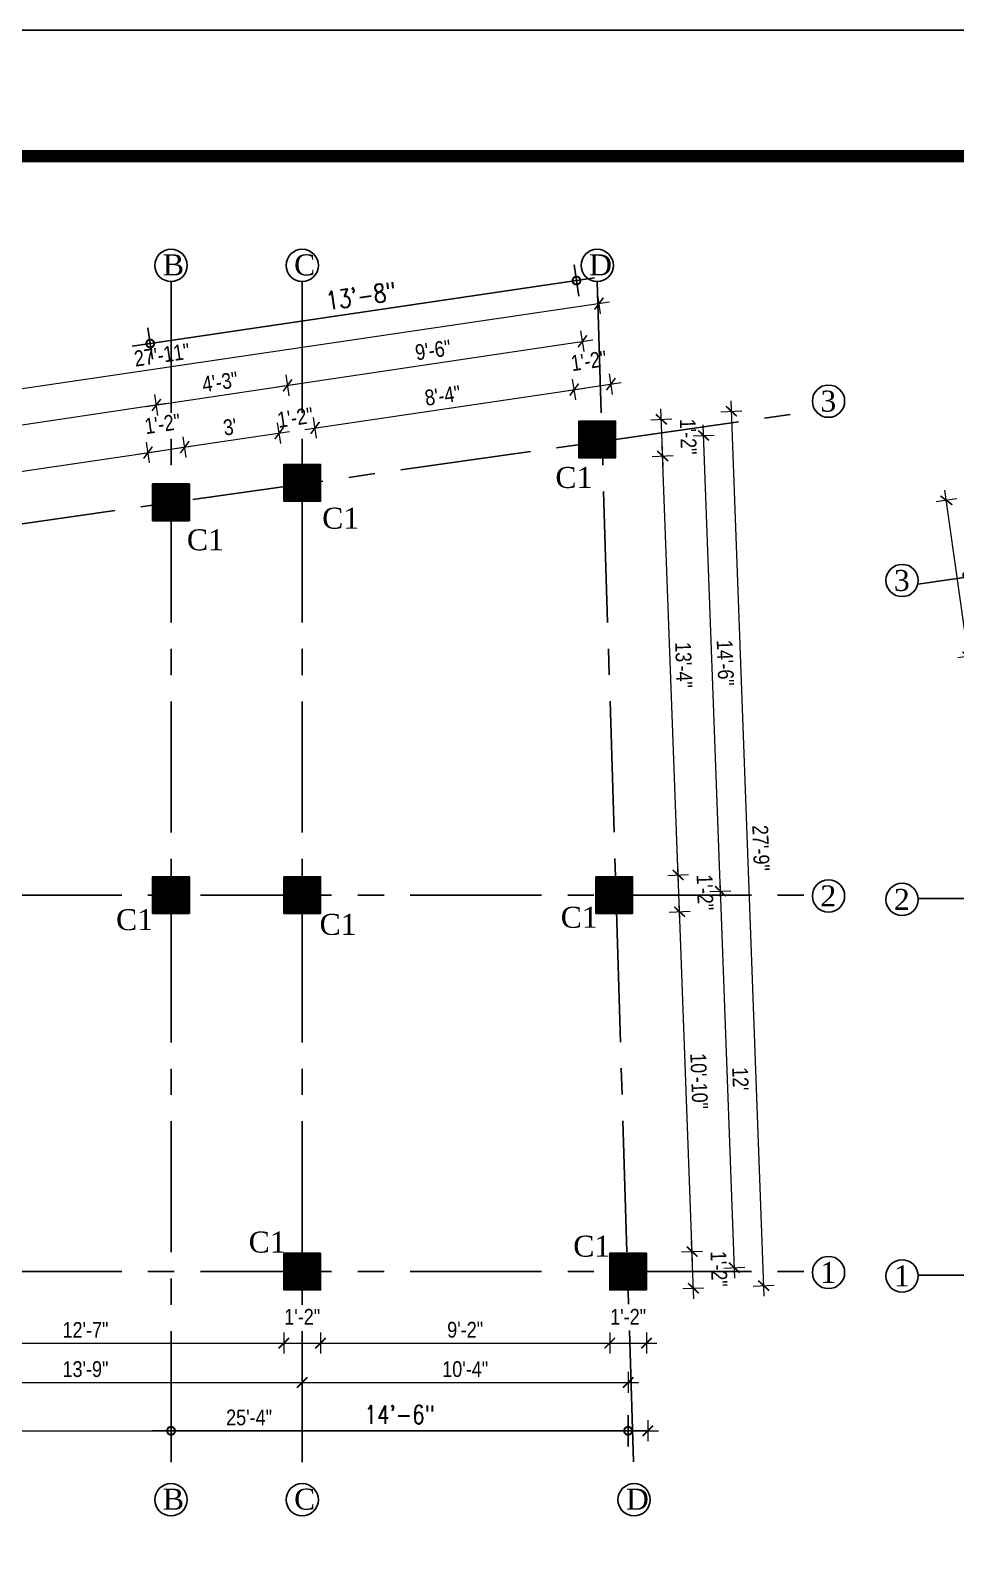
# Model space of a CAD drawing. Header units: inches. Extents: x -9998782 to 66725, y -6520505 to 8308.
# Drawn here: x -4999797 to -4999444, y -3257835 to -3257259 of the extents above; entities that cross this region are included whole.
import ezdxf

# ---------------------------------------------------------------- set-up
doc = ezdxf.new("R2010")
doc.units = ezdxf.units.IN
doc.header["$LTSCALE"] = 2
doc.header["$MEASUREMENT"] = 0
doc.header["$PDMODE"] = 34
doc.linetypes.add('CENTER', pattern=[2, 1.25, -0.25, 0.25, -0.25])
doc.layers.get('0').update_dxf_attribs({"linetype": 'CONTINUOUS'})
doc.layers.get('DEFPOINTS').update_dxf_attribs({"color": 141, "linetype": 'CONTINUOUS'})
for name, color, linetype, lineweight in [('1', 7, 'CONTINUOUS', 13), ('DIM 1-100', 4, 'CONTINUOUS', 13), ('Toilet', 7, 'CONTINUOUS', 25)]:
    doc.layers.add(name, color=color, linetype=linetype, lineweight=lineweight)
doc.layers.add('A-Hatch', color=7, linetype='CONTINUOUS')
doc.styles.add('ordinary', font='times.ttf')
doc.styles.add('ROMANS', font='Romans.shx', dxfattribs={"width": 0.8})
doc.styles.get("Standard").update_dxf_attribs({"font": 'ARIALN.TTF'})
doc.dimstyles.new('1 by 96', dxfattribs={"dimtxt": 6, "dimasz": 4, "dimexe": 4, "dimexo": 4, "dimgap": 2, "dimtad": 1, "dimdec": 0, "dimzin": 0, "dimdsep": 46, "dimlunit": 4, "dimtxsty": 'Standard', "dimblk": 'ARCHTICK', "dimcen": 0, "dimdle": 4, "dimadec": 0, "dimazin": 0, "dimtfac": 1, "dimtdec": 0, "dimtix": 1, "dimtofl": 0, "dimtmove": 1, "dimatfit": 3, "dimldrblk": 'ARCHTICK', "dimfxl": 4, "dimfxlon": 1, "dimtolj": 1, "dimtzin": 0, "dimlwd": -1, "dimlwe": -1, "dimarcsym": 0})
doc.dimstyles.new('8 SCALE', dxfattribs={"dimscale": 0, "dimtxt": 7, "dimasz": 6, "dimexe": 6, "dimexo": 2, "dimgap": 2, "dimtad": 1, "dimdec": 0, "dimzin": 0, "dimdsep": 46, "dimlunit": 4, "dimtxsty": 'ROMANS', "dimblk": 'DOTSMALL', "dimcen": 0, "dimdle": 7, "dimclrd": 8, "dimclre": 8, "dimclrt": 3, "dimadec": 0, "dimazin": 0, "dimtfac": 1, "dimtdec": 0, "dimtofl": 0, "dimtmove": 2, "dimatfit": 3, "dimfxl": 6, "dimfxlon": 1, "dimtolj": 1, "dimtzin": 0, "dimarcsym": 0})

# ---------------------------------------------------------------- blocks, each defined once
blk = doc.blocks.new('_ArchTick')
at = {"color": 0, "linetype": 'ByBlock', "const_width": 0.15}
blk.add_lwpolyline([(-0.5, -0.5), (0.5, 0.5)], dxfattribs=at)
blk = doc.blocks.new('*D426')
at = {"layer": 'DEFPOINTS', "color": 0, "ltscale": 0.5}
for p in [(-4999851.51, -3257739.55), (-4999700.27, -3257739.55), (-4999700.27, -3257759.82)]:
    blk.add_point(p, dxfattribs=at)
at = {"layer": 'DIM 1-100', "color": 0, "ltscale": 0.5}
for p, q in [((-4999851.51, -3257755.82), (-4999851.51, -3257763.82)), ((-4999700.27, -3257755.82), (-4999700.27, -3257763.82)), ((-4999855.51, -3257759.82), (-4999696.27, -3257759.82))]:
    blk.add_line(p, q, dxfattribs=at)
at = {"layer": 'DIM 1-100', "color": 0, "ltscale": 0.5, "xscale": 4, "yscale": 4, "zscale": 4, "rotation": 180}
blk.add_blockref('_ArchTick', (-4999851.51, -3257759.82), dxfattribs=at)
at = {"layer": 'DIM 1-100', "color": 0, "ltscale": 0.5, "xscale": 4, "yscale": 4, "zscale": 4}
blk.add_blockref('_ArchTick', (-4999700.27, -3257759.82), dxfattribs=at)
at = {"layer": 'DIM 1-100', "color": 0, "ltscale": 0.5, "insert": (-4999775.89, -3257754.8), "char_height": 6, "attachment_point": 5}
blk.add_mtext('\\A1;12\'-7"', dxfattribs=at)
blk = doc.blocks.new('*D427')
at = {"layer": 'DEFPOINTS', "color": 0, "ltscale": 0.5}
for p in [(-4999700.27, -3257739.55), (-4999686.27, -3257739.55), (-4999686.27, -3257759.82)]:
    blk.add_point(p, dxfattribs=at)
at = {"layer": 'DIM 1-100', "color": 0, "ltscale": 0.5}
for p, q in [((-4999700.27, -3257755.82), (-4999700.27, -3257763.82)), ((-4999686.27, -3257755.82), (-4999686.27, -3257763.82)), ((-4999704.27, -3257759.82), (-4999682.27, -3257759.82))]:
    blk.add_line(p, q, dxfattribs=at)
at = {"layer": 'DIM 1-100', "color": 0, "ltscale": 0.5, "xscale": 4, "yscale": 4, "zscale": 4, "rotation": 180}
blk.add_blockref('_ArchTick', (-4999700.27, -3257759.82), dxfattribs=at)
at = {"layer": 'DIM 1-100', "color": 0, "ltscale": 0.5, "xscale": 4, "yscale": 4, "zscale": 4}
blk.add_blockref('_ArchTick', (-4999686.27, -3257759.82), dxfattribs=at)
at = {"layer": 'DIM 1-100', "color": 0, "ltscale": 0.5, "insert": (-4999693.27, -3257749.79), "char_height": 6, "attachment_point": 5}
blk.add_mtext('\\A1;1\'-2"', dxfattribs=at)
blk = doc.blocks.new('*D428')
at = {"layer": 'DEFPOINTS', "color": 0, "ltscale": 0.5}
for p in [(-4999686.27, -3257739.55), (-4999576.05, -3257739.55), (-4999576.05, -3257759.82)]:
    blk.add_point(p, dxfattribs=at)
at = {"layer": 'DIM 1-100', "color": 0, "ltscale": 0.5}
for p, q in [((-4999686.27, -3257755.82), (-4999686.27, -3257763.82)), ((-4999576.05, -3257755.82), (-4999576.05, -3257763.82)), ((-4999690.27, -3257759.82), (-4999572.05, -3257759.82))]:
    blk.add_line(p, q, dxfattribs=at)
at = {"layer": 'DIM 1-100', "color": 0, "ltscale": 0.5, "xscale": 4, "yscale": 4, "zscale": 4, "rotation": 180}
blk.add_blockref('_ArchTick', (-4999686.27, -3257759.82), dxfattribs=at)
at = {"layer": 'DIM 1-100', "color": 0, "ltscale": 0.5, "xscale": 4, "yscale": 4, "zscale": 4}
blk.add_blockref('_ArchTick', (-4999576.05, -3257759.82), dxfattribs=at)
at = {"layer": 'DIM 1-100', "color": 0, "ltscale": 0.5, "insert": (-4999631.16, -3257754.75), "char_height": 6, "attachment_point": 5}
blk.add_mtext('\\A1;9\'-2"', dxfattribs=at)
blk = doc.blocks.new('*D429')
at = {"layer": 'DEFPOINTS', "color": 0, "ltscale": 0.5}
for p in [(-4999576.05, -3257739.55), (-4999562.05, -3257739.55), (-4999562.05, -3257759.82)]:
    blk.add_point(p, dxfattribs=at)
at = {"layer": 'DIM 1-100', "color": 0, "ltscale": 0.5}
for p, q in [((-4999576.05, -3257755.82), (-4999576.05, -3257763.82)), ((-4999562.05, -3257755.82), (-4999562.05, -3257763.82)), ((-4999580.05, -3257759.82), (-4999558.05, -3257759.82))]:
    blk.add_line(p, q, dxfattribs=at)
at = {"layer": 'DIM 1-100', "color": 0, "ltscale": 0.5, "xscale": 4, "yscale": 4, "zscale": 4, "rotation": 180}
blk.add_blockref('_ArchTick', (-4999576.05, -3257759.82), dxfattribs=at)
at = {"layer": 'DIM 1-100', "color": 0, "ltscale": 0.5, "xscale": 4, "yscale": 4, "zscale": 4}
blk.add_blockref('_ArchTick', (-4999562.05, -3257759.82), dxfattribs=at)
at = {"layer": 'DIM 1-100', "color": 0, "ltscale": 0.5, "insert": (-4999569.05, -3257749.79), "char_height": 6, "attachment_point": 5}
blk.add_mtext('\\A1;1\'-2"', dxfattribs=at)
blk = doc.blocks.new('*D438')
at = {"layer": 'DEFPOINTS', "color": 0, "ltscale": 0.5}
for p in [(-4999858.51, -3257732.55), (-4999693.27, -3257732.55), (-4999693.27, -3257774.83)]:
    blk.add_point(p, dxfattribs=at)
at = {"layer": 'DIM 1-100', "color": 0, "ltscale": 0.5}
for p, q in [((-4999862.51, -3257774.83), (-4999689.27, -3257774.83)), ((-4999858.51, -3257770.83), (-4999858.51, -3257778.83)), ((-4999693.27, -3257770.83), (-4999693.27, -3257778.83))]:
    blk.add_line(p, q, dxfattribs=at)
at = {"layer": 'DIM 1-100', "color": 0, "ltscale": 0.5, "xscale": 4, "yscale": 4, "zscale": 4, "rotation": 180}
blk.add_blockref('_ArchTick', (-4999858.51, -3257774.83), dxfattribs=at)
at = {"layer": 'DIM 1-100', "color": 0, "ltscale": 0.5, "xscale": 4, "yscale": 4, "zscale": 4}
blk.add_blockref('_ArchTick', (-4999693.27, -3257774.83), dxfattribs=at)
at = {"layer": 'DIM 1-100', "color": 0, "ltscale": 0.5, "insert": (-4999775.89, -3257769.77), "char_height": 6, "attachment_point": 5}
blk.add_mtext('\\A1;13\'-9"', dxfattribs=at)
blk = doc.blocks.new('*D439')
at = {"layer": 'DEFPOINTS', "color": 0, "ltscale": 0.5}
for p in [(-4999693.27, -3257732.55), (-4999569.05, -3257732.57), (-4999569.05, -3257774.83)]:
    blk.add_point(p, dxfattribs=at)
at = {"layer": 'DIM 1-100', "color": 0, "ltscale": 0.5}
for p, q in [((-4999697.27, -3257774.83), (-4999565.05, -3257774.83)), ((-4999693.27, -3257770.83), (-4999693.27, -3257778.83)), ((-4999569.05, -3257770.83), (-4999569.05, -3257778.83))]:
    blk.add_line(p, q, dxfattribs=at)
at = {"layer": 'DIM 1-100', "color": 0, "ltscale": 0.5, "xscale": 4, "yscale": 4, "zscale": 4, "rotation": 180}
blk.add_blockref('_ArchTick', (-4999693.27, -3257774.83), dxfattribs=at)
at = {"layer": 'DIM 1-100', "color": 0, "ltscale": 0.5, "xscale": 4, "yscale": 4, "zscale": 4}
blk.add_blockref('_ArchTick', (-4999569.05, -3257774.83), dxfattribs=at)
at = {"layer": 'DIM 1-100', "color": 0, "ltscale": 0.5, "insert": (-4999631.16, -3257769.77), "char_height": 6, "attachment_point": 5}
blk.add_mtext('\\A1;10\'-4"', dxfattribs=at)
blk = doc.blocks.new('*D440')
at = {"layer": 'DEFPOINTS', "color": 0, "ltscale": 0.5}
for p in [(-4999865.51, -3257739.55), (-4999561.53, -3257739.55), (-4999561.53, -3257793.25)]:
    blk.add_point(p, dxfattribs=at)
at = {"layer": 'DIM 1-100', "color": 0, "ltscale": 0.5}
for p, q in [((-4999865.51, -3257789.25), (-4999865.51, -3257797.25)), ((-4999561.53, -3257789.25), (-4999561.53, -3257797.25)), ((-4999869.51, -3257793.25), (-4999557.53, -3257793.25))]:
    blk.add_line(p, q, dxfattribs=at)
at = {"layer": 'DIM 1-100', "color": 0, "ltscale": 0.5, "xscale": 4, "yscale": 4, "zscale": 4, "rotation": 180}
blk.add_blockref('_ArchTick', (-4999865.51, -3257793.25), dxfattribs=at)
at = {"layer": 'DIM 1-100', "color": 0, "ltscale": 0.5, "xscale": 4, "yscale": 4, "zscale": 4}
blk.add_blockref('_ArchTick', (-4999561.53, -3257793.25), dxfattribs=at)
at = {"layer": 'DIM 1-100', "color": 0, "ltscale": 0.5, "insert": (-4999713.52, -3257788.19), "char_height": 6, "attachment_point": 5}
blk.add_mtext('\\A1;25\'-4"', dxfattribs=at)
blk = doc.blocks.new('*D441')
at = {"layer": 'DEFPOINTS', "color": 0, "ltscale": 0.5}
for p in [(-4999562.05, -3257725.55), (-4999544.68, -3257724.91), (-4999561.53, -3257739.55)]:
    blk.add_point(p, dxfattribs=at)
at = {"layer": 'DIM 1-100', "color": 0, "ltscale": 0.5}
for p, q in [((-4999544.01, -3257742.91), (-4999544.83, -3257720.91)), ((-4999548.68, -3257725.06), (-4999540.68, -3257724.76)), ((-4999548.16, -3257739.06), (-4999540.16, -3257738.76))]:
    blk.add_line(p, q, dxfattribs=at)
at = {"layer": 'DIM 1-100', "color": 0, "ltscale": 0.5, "xscale": 4, "yscale": 4, "zscale": 4}
for p, rotation in [((-4999544.68, -3257724.91), 92.11435361987118), ((-4999544.16, -3257738.91), 272.1143536198712)]:
    blk.add_blockref('_ArchTick', p, dxfattribs=dict(at, rotation=rotation))
at = {"layer": 'DIM 1-100', "color": 0, "ltscale": 0.5, "insert": (-4999534.4, -3257731.54), "char_height": 6, "attachment_point": 5, "rotation": 272.11435}
blk.add_mtext('\\A1;1\'-2"', dxfattribs=at)
blk = doc.blocks.new('*D442')
at = {"layer": 'DEFPOINTS', "color": 0, "ltscale": 0.5}
for p in [(-4999567.35, -3257596.05), (-4999549.46, -3257595.39), (-4999562.05, -3257725.55)]:
    blk.add_point(p, dxfattribs=at)
at = {"layer": 'DIM 1-100', "color": 0, "ltscale": 0.5}
for p, q in [((-4999553.46, -3257595.54), (-4999545.46, -3257595.24)), ((-4999544.53, -3257728.91), (-4999549.61, -3257591.39)), ((-4999548.68, -3257725.06), (-4999540.68, -3257724.76))]:
    blk.add_line(p, q, dxfattribs=at)
at = {"layer": 'DIM 1-100', "color": 0, "ltscale": 0.5, "xscale": 4, "yscale": 4, "zscale": 4}
for p, rotation in [((-4999549.46, -3257595.39), 92.11435361990641), ((-4999544.68, -3257724.91), 272.1143536199064)]:
    blk.add_blockref('_ArchTick', p, dxfattribs=dict(at, rotation=rotation))
at = {"layer": 'DIM 1-100', "color": 0, "ltscale": 0.5, "insert": (-4999542.01, -3257659.96), "char_height": 6, "attachment_point": 5, "rotation": 272.11435}
blk.add_mtext('\\A1;10\'-10"', dxfattribs=at)
blk = doc.blocks.new('*D443')
at = {"layer": 'DEFPOINTS', "color": 0, "ltscale": 0.5}
for p in [(-4999567.35, -3257582.05), (-4999549.98, -3257581.41), (-4999567.35, -3257596.05)]:
    blk.add_point(p, dxfattribs=at)
at = {"layer": 'DIM 1-100', "color": 0, "ltscale": 0.5}
for p, q in [((-4999549.31, -3257599.39), (-4999550.12, -3257577.41)), ((-4999553.97, -3257581.56), (-4999545.98, -3257581.26)), ((-4999553.46, -3257595.54), (-4999545.46, -3257595.24))]:
    blk.add_line(p, q, dxfattribs=at)
at = {"layer": 'DIM 1-100', "color": 0, "ltscale": 0.5, "xscale": 4, "yscale": 4, "zscale": 4}
for p, rotation in [((-4999549.98, -3257581.41), 92.11435361990641), ((-4999549.46, -3257595.39), 272.1143536199064)]:
    blk.add_blockref('_ArchTick', p, dxfattribs=dict(at, rotation=rotation))
at = {"layer": 'DIM 1-100', "color": 0, "ltscale": 0.5, "insert": (-4999539.7, -3257588.03), "char_height": 6, "attachment_point": 5, "rotation": 272.11435}
blk.add_mtext('\\A1;1\'-2"', dxfattribs=at)
blk = doc.blocks.new('*D444')
at = {"layer": 'DEFPOINTS', "color": 0, "ltscale": 0.5}
for p in [(-4999573.83, -3257422.37), (-4999555.87, -3257421.71), (-4999567.35, -3257582.05)]:
    blk.add_point(p, dxfattribs=at)
at = {"layer": 'DIM 1-100', "color": 0, "ltscale": 0.5}
for p, q in [((-4999549.83, -3257585.41), (-4999556.02, -3257417.71)), ((-4999559.87, -3257421.85), (-4999551.88, -3257421.56)), ((-4999553.97, -3257581.56), (-4999545.98, -3257581.26))]:
    blk.add_line(p, q, dxfattribs=at)
at = {"layer": 'DIM 1-100', "color": 0, "ltscale": 0.5, "xscale": 4, "yscale": 4, "zscale": 4}
for p, rotation in [((-4999555.87, -3257421.71), 92.11435361990641), ((-4999549.98, -3257581.41), 272.1143536199064)]:
    blk.add_blockref('_ArchTick', p, dxfattribs=dict(at, rotation=rotation))
at = {"layer": 'DIM 1-100', "color": 0, "ltscale": 0.5, "insert": (-4999547.86, -3257501.37), "char_height": 6, "attachment_point": 5, "rotation": 272.11435}
blk.add_mtext('\\A1;13\'-4"', dxfattribs=at)
blk = doc.blocks.new('*D445')
at = {"layer": 'DEFPOINTS', "color": 0, "ltscale": 0.5}
for p in [(-4999573.83, -3257408.37), (-4999556.39, -3257407.72), (-4999573.83, -3257422.37)]:
    blk.add_point(p, dxfattribs=at)
at = {"layer": 'DIM 1-100', "color": 0, "ltscale": 0.5}
for p, q in [((-4999555.72, -3257425.7), (-4999556.54, -3257403.73)), ((-4999560.39, -3257407.87), (-4999552.39, -3257407.58)), ((-4999559.87, -3257421.85), (-4999551.88, -3257421.56))]:
    blk.add_line(p, q, dxfattribs=at)
at = {"layer": 'DIM 1-100', "color": 0, "ltscale": 0.5, "xscale": 4, "yscale": 4, "zscale": 4}
for p, rotation in [((-4999556.39, -3257407.72), 92.11435361990641), ((-4999555.87, -3257421.71), 272.1143536199064)]:
    blk.add_blockref('_ArchTick', p, dxfattribs=dict(at, rotation=rotation))
at = {"layer": 'DIM 1-100', "color": 0, "ltscale": 0.5, "insert": (-4999546.11, -3257414.34), "char_height": 6, "attachment_point": 5, "rotation": 272.11435}
blk.add_mtext('\\A1;1\'-2"', dxfattribs=at)
blk = doc.blocks.new('*D446')
at = {"layer": 'DEFPOINTS', "color": 0, "ltscale": 0.5}
for p in [(-4999574.35, -3257589.05), (-4999533.88, -3257587.56), (-4999569.05, -3257732.55)]:
    blk.add_point(p, dxfattribs=at)
at = {"layer": 'DIM 1-100', "color": 0, "ltscale": 0.5}
for p, q in [((-4999528.43, -3257735.05), (-4999534.02, -3257583.56)), ((-4999537.87, -3257587.7), (-4999529.88, -3257587.41)), ((-4999532.58, -3257731.2), (-4999524.58, -3257730.91))]:
    blk.add_line(p, q, dxfattribs=at)
at = {"layer": 'DIM 1-100', "color": 0, "ltscale": 0.5, "xscale": 4, "yscale": 4, "zscale": 4}
for p, rotation in [((-4999533.88, -3257587.56), 92.11435361966569), ((-4999528.58, -3257731.06), 272.1143536196657)]:
    blk.add_blockref('_ArchTick', p, dxfattribs=dict(at, rotation=rotation))
at = {"layer": 'DIM 1-100', "color": 0, "ltscale": 0.5, "insert": (-4999526.22, -3257659.12), "char_height": 6, "attachment_point": 5, "rotation": 272.11435}
blk.add_mtext("\\A1;12'", dxfattribs=at)
blk = doc.blocks.new('*D447')
at = {"layer": 'DEFPOINTS', "color": 0, "ltscale": 0.5}
for p in [(-4999580.83, -3257415.37), (-4999540.29, -3257413.87), (-4999574.35, -3257589.05)]:
    blk.add_point(p, dxfattribs=at)
at = {"layer": 'DIM 1-100', "color": 0, "ltscale": 0.5}
for p, q in [((-4999533.73, -3257591.55), (-4999540.44, -3257409.87)), ((-4999544.29, -3257414.02), (-4999536.29, -3257413.72)), ((-4999537.87, -3257587.7), (-4999529.88, -3257587.41))]:
    blk.add_line(p, q, dxfattribs=at)
at = {"layer": 'DIM 1-100', "color": 0, "ltscale": 0.5, "xscale": 4, "yscale": 4, "zscale": 4}
for p, rotation in [((-4999540.29, -3257413.87), 92.11435361969765), ((-4999533.88, -3257587.56), 272.1143536196976)]:
    blk.add_blockref('_ArchTick', p, dxfattribs=dict(at, rotation=rotation))
at = {"layer": 'DIM 1-100', "color": 0, "ltscale": 0.5, "insert": (-4999532.02, -3257500.53), "char_height": 6, "attachment_point": 5, "rotation": 272.11435}
blk.add_mtext('\\A1;14\'-6"', dxfattribs=at)
blk = doc.blocks.new('*D448')
at = {"layer": 'DEFPOINTS', "color": 0, "ltscale": 0.5}
for p in [(-4999573.83, -3257406.3), (-4999529.66, -3257404.67), (-4999561.53, -3257739.55)]:
    blk.add_point(p, dxfattribs=at)
at = {"layer": 'DIM 1-100', "color": 0, "ltscale": 0.5}
for p, q in [((-4999517.21, -3257741.92), (-4999529.81, -3257400.67)), ((-4999533.66, -3257404.82), (-4999525.66, -3257404.52)), ((-4999521.35, -3257738.07), (-4999513.36, -3257737.77))]:
    blk.add_line(p, q, dxfattribs=at)
at = {"layer": 'DIM 1-100', "color": 0, "ltscale": 0.5, "xscale": 4, "yscale": 4, "zscale": 4}
for p, rotation in [((-4999529.66, -3257404.67), 92.11435361988767), ((-4999517.36, -3257737.92), 272.1143536198877)]:
    blk.add_blockref('_ArchTick', p, dxfattribs=dict(at, rotation=rotation))
at = {"layer": 'DIM 1-100', "color": 0, "ltscale": 0.5, "insert": (-4999518.45, -3257571.11), "char_height": 6, "attachment_point": 5, "rotation": 272.11435}
blk.add_mtext('\\A1;27\'-9"', dxfattribs=at)
blk = doc.blocks.new('*D449')
at = {"layer": 'DEFPOINTS', "color": 0, "ltscale": 0.5}
for p in [(-4999752.04, -3257420.39), (-4999750.27, -3257432.37), (-4999889.58, -3257455.31)]:
    blk.add_point(p, dxfattribs=at)
at = {"layer": 'DIM 1-100', "color": 0, "ltscale": 0.5}
for p, q in [((-4999751.46, -3257424.35), (-4999752.63, -3257416.44)), ((-4999895.65, -3257441.61), (-4999748.09, -3257419.81)), ((-4999891.11, -3257444.98), (-4999892.28, -3257437.07))]:
    blk.add_line(p, q, dxfattribs=at)
at = {"layer": 'DIM 1-100', "color": 0, "ltscale": 0.5, "xscale": 4, "yscale": 4, "zscale": 4}
for p, rotation in [((-4999752.04, -3257420.39), 8.403880657175328), ((-4999891.69, -3257441.02), 188.4038806571753)]:
    blk.add_blockref('_ArchTick', p, dxfattribs=dict(at, rotation=rotation))
at = {"layer": 'DIM 1-100', "color": 0, "ltscale": 0.5, "insert": (-4999822.61, -3257425.7), "char_height": 6, "attachment_point": 5, "rotation": 8.40388}
blk.add_mtext('\\A1;11\'-9"', dxfattribs=at)
blk = doc.blocks.new('*D450')
at = {"layer": 'DEFPOINTS', "color": 0, "ltscale": 0.5}
for p in [(-4999738.04, -3257418.33), (-4999750.27, -3257432.37), (-4999736.27, -3257430.3)]:
    blk.add_point(p, dxfattribs=at)
at = {"layer": 'DIM 1-100', "color": 0, "ltscale": 0.5}
for p, q in [((-4999756, -3257420.98), (-4999734.09, -3257417.74)), ((-4999751.46, -3257424.35), (-4999752.63, -3257416.44)), ((-4999737.46, -3257422.28), (-4999738.63, -3257414.37))]:
    blk.add_line(p, q, dxfattribs=at)
at = {"layer": 'DIM 1-100', "color": 0, "ltscale": 0.5, "xscale": 4, "yscale": 4, "zscale": 4}
for p, rotation in [((-4999752.04, -3257420.39), 188.4038806571753), ((-4999738.04, -3257418.33), 8.403880657175328)]:
    blk.add_blockref('_ArchTick', p, dxfattribs=dict(at, rotation=rotation))
at = {"layer": 'DIM 1-100', "color": 0, "ltscale": 0.5, "insert": (-4999746.51, -3257409.44), "char_height": 6, "attachment_point": 5, "rotation": 8.40388}
blk.add_mtext('\\A1;1\'-2"', dxfattribs=at)
blk = doc.blocks.new('*D451')
at = {"layer": 'DEFPOINTS', "color": 0, "ltscale": 0.5}
for p in [(-4999702.04, -3257413.01), (-4999700.27, -3257424.98), (-4999736.27, -3257430.3)]:
    blk.add_point(p, dxfattribs=at)
at = {"layer": 'DIM 1-100', "color": 0, "ltscale": 0.5}
for p, q in [((-4999742, -3257418.91), (-4999698.09, -3257412.42)), ((-4999701.46, -3257416.96), (-4999702.63, -3257409.05)), ((-4999737.46, -3257422.28), (-4999738.63, -3257414.37))]:
    blk.add_line(p, q, dxfattribs=at)
at = {"layer": 'DIM 1-100', "color": 0, "ltscale": 0.5, "xscale": 4, "yscale": 4, "zscale": 4}
for p, rotation in [((-4999702.04, -3257413.01), 8.403880657175328), ((-4999738.04, -3257418.33), 188.4038806571753)]:
    blk.add_blockref('_ArchTick', p, dxfattribs=dict(at, rotation=rotation))
at = {"layer": 'DIM 1-100', "color": 0, "ltscale": 0.5, "insert": (-4999720.78, -3257410.66), "char_height": 6, "attachment_point": 5, "rotation": 8.40388}
blk.add_mtext("\\A1;3'", dxfattribs=at)
blk = doc.blocks.new('*D452')
at = {"layer": 'DEFPOINTS', "color": 0, "ltscale": 0.5}
for p in [(-4999589.6, -3257396.4), (-4999587.83, -3257408.37), (-4999686.27, -3257424.98)]:
    blk.add_point(p, dxfattribs=at)
at = {"layer": 'DIM 1-100', "color": 0, "ltscale": 0.5}
for p, q in [((-4999589.02, -3257400.35), (-4999590.19, -3257392.44)), ((-4999692.3, -3257411.57), (-4999585.65, -3257395.81)), ((-4999687.76, -3257414.94), (-4999688.93, -3257407.03))]:
    blk.add_line(p, q, dxfattribs=at)
at = {"layer": 'DIM 1-100', "color": 0, "ltscale": 0.5, "xscale": 4, "yscale": 4, "zscale": 4}
for p, rotation in [((-4999589.6, -3257396.4), 8.403880657175328), ((-4999688.34, -3257410.98), 188.4038806571753)]:
    blk.add_blockref('_ArchTick', p, dxfattribs=dict(at, rotation=rotation))
at = {"layer": 'DIM 1-100', "color": 0, "ltscale": 0.5, "insert": (-4999639.71, -3257398.68), "char_height": 6, "attachment_point": 5, "rotation": 8.40388}
blk.add_mtext('\\A1;8\'-4"', dxfattribs=at)
blk = doc.blocks.new('*D453')
at = {"layer": 'DEFPOINTS', "color": 0, "ltscale": 0.5}
for p in [(-4999575.6, -3257394.33), (-4999573.83, -3257406.3), (-4999587.83, -3257408.37)]:
    blk.add_point(p, dxfattribs=at)
at = {"layer": 'DIM 1-100', "color": 0, "ltscale": 0.5}
for p, q in [((-4999593.56, -3257396.98), (-4999571.65, -3257393.74)), ((-4999589.02, -3257400.35), (-4999590.19, -3257392.44)), ((-4999575.02, -3257398.28), (-4999576.19, -3257390.37))]:
    blk.add_line(p, q, dxfattribs=at)
at = {"layer": 'DIM 1-100', "color": 0, "ltscale": 0.5, "xscale": 4, "yscale": 4, "zscale": 4}
for p, rotation in [((-4999589.6, -3257396.4), 188.4038806571753), ((-4999575.6, -3257394.33), 8.403880657175328)]:
    blk.add_blockref('_ArchTick', p, dxfattribs=dict(at, rotation=rotation))
at = {"layer": 'DIM 1-100', "color": 0, "ltscale": 0.5, "insert": (-4999584.07, -3257385.44), "char_height": 6, "attachment_point": 5, "rotation": 8.40388}
blk.add_mtext('\\A1;1\'-2"', dxfattribs=at)
blk = doc.blocks.new('*D455')
at = {"layer": 'DEFPOINTS', "color": 0, "ltscale": 0.5}
for p in [(-4999902.13, -3257425.2), (-4999743.27, -3257439.37), (-4999896.58, -3257462.31)]:
    blk.add_point(p, dxfattribs=at)
at = {"layer": 'DIM 1-100', "color": 0, "ltscale": 0.5}
for p, q in [((-4999748.24, -3257406.22), (-4999749.42, -3257398.31)), ((-4999744.87, -3257401.67), (-4999906.09, -3257425.79)), ((-4999901.54, -3257429.16), (-4999902.73, -3257421.25))]:
    blk.add_line(p, q, dxfattribs=at)
at = {"layer": 'DIM 1-100', "color": 0, "ltscale": 0.5, "xscale": 4, "yscale": 4, "zscale": 4}
for p, rotation in [((-4999748.83, -3257402.26), 8.510423086332324), ((-4999902.13, -3257425.2), 188.5104230863323)]:
    blk.add_blockref('_ArchTick', p, dxfattribs=dict(at, rotation=rotation))
at = {"layer": 'DIM 1-100', "color": 0, "ltscale": 0.5, "insert": (-4999826.22, -3257408.77), "char_height": 6, "attachment_point": 5, "rotation": 8.51042}
blk.add_mtext('\\A1;12\'-11"', dxfattribs=at)
blk = doc.blocks.new('*D456')
at = {"layer": 'DEFPOINTS', "color": 0, "ltscale": 0.5}
for p in [(-4999698.84, -3257394.78), (-4999693.27, -3257431.98), (-4999743.27, -3257439.37)]:
    blk.add_point(p, dxfattribs=at)
at = {"layer": 'DIM 1-100', "color": 0, "ltscale": 0.5}
for p, q in [((-4999752.78, -3257402.85), (-4999694.89, -3257394.19)), ((-4999698.25, -3257398.74), (-4999699.43, -3257390.83)), ((-4999748.24, -3257406.22), (-4999749.42, -3257398.31))]:
    blk.add_line(p, q, dxfattribs=at)
at = {"layer": 'DIM 1-100', "color": 0, "ltscale": 0.5, "xscale": 4, "yscale": 4, "zscale": 4}
for p, rotation in [((-4999698.84, -3257394.78), 8.510423086343394), ((-4999748.83, -3257402.26), 188.5104230863434)]:
    blk.add_blockref('_ArchTick', p, dxfattribs=dict(at, rotation=rotation))
at = {"layer": 'DIM 1-100', "color": 0, "ltscale": 0.5, "insert": (-4999724.58, -3257393.51), "char_height": 6, "attachment_point": 5, "rotation": 8.51042}
blk.add_mtext('\\A1;4\'-3"', dxfattribs=at)
blk = doc.blocks.new('*D457')
at = {"layer": 'DEFPOINTS', "color": 0, "ltscale": 0.5}
for p in [(-4999586.43, -3257377.96), (-4999580.83, -3257415.37), (-4999693.27, -3257431.98)]:
    blk.add_point(p, dxfattribs=at)
at = {"layer": 'DIM 1-100', "color": 0, "ltscale": 0.5}
for p, q in [((-4999702.8, -3257395.37), (-4999582.48, -3257377.37)), ((-4999585.84, -3257381.92), (-4999587.02, -3257374)), ((-4999698.25, -3257398.74), (-4999699.43, -3257390.83))]:
    blk.add_line(p, q, dxfattribs=at)
at = {"layer": 'DIM 1-100', "color": 0, "ltscale": 0.5, "xscale": 4, "yscale": 4, "zscale": 4}
for p, rotation in [((-4999586.43, -3257377.96), 8.510423086343394), ((-4999698.84, -3257394.78), 188.5104230863434)]:
    blk.add_blockref('_ArchTick', p, dxfattribs=dict(at, rotation=rotation))
at = {"layer": 'DIM 1-100', "color": 0, "ltscale": 0.5, "insert": (-4999643.39, -3257381.36), "char_height": 6, "attachment_point": 5, "rotation": 8.51042}
blk.add_mtext('\\A1;9\'-6"', dxfattribs=at)
blk = doc.blocks.new('*D458')
at = {"layer": 'DEFPOINTS', "color": 0, "ltscale": 0.5}
for p in [(-4999573.83, -3257406.3), (-4999911.86, -3257412.61), (-4999905.55, -3257455.31)]:
    blk.add_point(p, dxfattribs=at)
at = {"layer": 'DIM 1-100', "color": 0, "ltscale": 0.5}
for p, q in [((-4999579.56, -3257367.56), (-4999580.73, -3257359.65)), ((-4999576.18, -3257363.02), (-4999915.82, -3257413.19)), ((-4999911.28, -3257416.57), (-4999912.45, -3257408.65))]:
    blk.add_line(p, q, dxfattribs=at)
at = {"layer": 'DIM 1-100', "color": 0, "ltscale": 0.5, "xscale": 4, "yscale": 4, "zscale": 4}
for p, rotation in [((-4999580.14, -3257363.6), 8.403880655919362), ((-4999911.86, -3257412.61), 188.4038806559193)]:
    blk.add_blockref('_ArchTick', p, dxfattribs=dict(at, rotation=rotation))
at = {"layer": 'DIM 1-100', "color": 0, "ltscale": 0.5, "insert": (-4999746.73, -3257383.15), "char_height": 6, "attachment_point": 5, "rotation": 8.40388}
blk.add_mtext('\\A1;27\'-11"', dxfattribs=at)
blk = doc.blocks.new('*D459')
at = {"layer": 'DEFPOINTS', "color": 0, "ltscale": 0.5}
for p in [(-4999688.34, -3257410.98), (-4999700.27, -3257424.98), (-4999686.27, -3257424.98)]:
    blk.add_point(p, dxfattribs=at)
at = {"layer": 'DIM 1-100', "color": 0, "ltscale": 0.5}
for p, q in [((-4999701.46, -3257416.96), (-4999702.63, -3257409.05)), ((-4999687.76, -3257414.94), (-4999688.93, -3257407.03))]:
    blk.add_line(p, q, dxfattribs=at)
at = {"layer": 'DIM 1-100', "color": 0, "ltscale": 0.5, "insert": (-4999695.93, -3257407.04), "char_height": 6, "attachment_point": 5, "rotation": 8.40388}
blk.add_mtext('\\A1;1\'-2"', dxfattribs=at)
blk = doc.blocks.new('*D481')
at = {"layer": 'DEFPOINTS', "color": 0, "ltscale": 0.5}
for p in [(-4999415.32, -3257434.06), (-4999447.73, -3257438.63), (-4999407.07, -3257493.5)]:
    blk.add_point(p, dxfattribs=at)
at = {"layer": 'DIM 1-100', "color": 0, "ltscale": 0.5}
for p, q in [((-4999438.8, -3257502.01), (-4999448.29, -3257434.67)), ((-4999443.77, -3257438.07), (-4999451.69, -3257439.19)), ((-4999435.4, -3257497.49), (-4999443.32, -3257498.6))]:
    blk.add_line(p, q, dxfattribs=at)
at = {"layer": 'DIM 1-100', "color": 0, "ltscale": 0.5, "xscale": 4, "yscale": 4, "zscale": 4}
for p, rotation in [((-4999447.73, -3257438.63), 98.01894551919312), ((-4999439.36, -3257498.05), 278.0189455191932)]:
    blk.add_blockref('_ArchTick', p, dxfattribs=dict(at, rotation=rotation))
at = {"layer": 'DIM 1-100', "color": 0, "ltscale": 0.5, "insert": (-4999438.54, -3257467.63), "char_height": 6, "attachment_point": 5, "rotation": 278.01895}
blk.add_mtext("\\A1;5'", dxfattribs=at)
blk = doc.blocks.new('_DOTSMALL')
at = {"color": 0, "linetype": 'ByBlock', "const_width": 0.5}
blk.add_lwpolyline([(-0.0625, 0, 1), (0.0625, 0, 1)], format="xyb", close=True, dxfattribs=at)
blk = doc.blocks.new('*D731')
at = {"color": 8, "lineweight": -2, "ltscale": 0.5}
for p, q in [((-4999587.86, -3257360.78), (-4999589.62, -3257348.91)), ((-4999758.11, -3257379.87), (-4999581.82, -3257353.82)), ((-4999750.3, -3257384.78), (-4999752.06, -3257372.91))]:
    blk.add_line(p, q, dxfattribs=at)
at = {"layer": 'DEFPOINTS', "color": 0, "ltscale": 0.5}
for p in [(-4999588.74, -3257354.85), (-4999580.83, -3257408.37), (-4999743.27, -3257432.37)]:
    blk.add_point(p, dxfattribs=at)
at = {"color": 8, "lineweight": -2, "ltscale": 0.5, "xscale": 6, "yscale": 6, "zscale": 6}
for p, rotation in [((-4999588.74, -3257354.85), 8.40388065588466), ((-4999751.18, -3257378.85), 188.4038806558846)]:
    blk.add_blockref('_DOTSMALL', p, dxfattribs=dict(at, rotation=rotation))
at = {"color": 3, "ltscale": 0.5, "insert": (-4999670.86, -3257360.75), "char_height": 7, "attachment_point": 5, "rotation": 8.40388, "style": 'ROMANS'}
blk.add_mtext('\\A1;13\'-8"', dxfattribs=at)
blk = doc.blocks.new('*D732')
at = {"color": 8, "lineweight": -2, "ltscale": 0.5}
for p, q in [((-4999743.27, -3257787.25), (-4999743.27, -3257799.25)), ((-4999569.05, -3257787.25), (-4999569.05, -3257799.25)), ((-4999750.27, -3257793.25), (-4999562.05, -3257793.25))]:
    blk.add_line(p, q, dxfattribs=at)
at = {"layer": 'DEFPOINTS', "color": 0, "ltscale": 0.5}
for p in [(-4999743.27, -3257732.55), (-4999569.05, -3257739.55), (-4999569.05, -3257793.25)]:
    blk.add_point(p, dxfattribs=at)
at = {"color": 8, "lineweight": -2, "ltscale": 0.5, "xscale": 6, "yscale": 6, "zscale": 6, "rotation": 180}
blk.add_blockref('_DOTSMALL', (-4999743.27, -3257793.25), dxfattribs=at)
at = {"color": 8, "lineweight": -2, "ltscale": 0.5, "xscale": 6, "yscale": 6, "zscale": 6}
blk.add_blockref('_DOTSMALL', (-4999569.05, -3257793.25), dxfattribs=at)
at = {"color": 3, "ltscale": 0.5, "insert": (-4999656.16, -3257787.08), "char_height": 7, "attachment_point": 5, "style": 'ROMANS'}
blk.add_mtext('\\A1;14\'-6"', dxfattribs=at)

msp = doc.modelspace()

# ---------------------------------------------------------------- hatches: boundary and pattern name
at = {"layer": 'A-Hatch', "ltscale": 0.5}
h = msp.add_hatch(dxfattribs=at)
h.set_pattern_fill('ANSI31', color=256)
h.set_pattern_definition([(45, (91844.87951, 997.10242), (-0.0883883476483, 0.0883883476483), [])])
h.paths.add_polyline_path([(-4999573.83, -3257408.37), (-4999587.83, -3257408.37), (-4999587.83, -3257422.37), (-4999573.83, -3257422.37)])
h = msp.add_hatch(dxfattribs=at)
h.set_pattern_fill('ANSI31', color=256)
h.set_pattern_definition([(45, (91732.43849, 980.4908), (-0.0883883476483, 0.0883883476483), [])])
h.paths.add_polyline_path([(-4999686.27, -3257424.98), (-4999700.27, -3257424.98), (-4999700.27, -3257438.98), (-4999686.27, -3257438.98)])
h = msp.add_hatch(dxfattribs=at)
h.set_pattern_fill('ANSI31', color=256)
h.set_pattern_definition([(45, (91682.43849, 973.10398), (-0.0883883476483, 0.0883883476483), [])])
h.paths.add_polyline_path([(-4999736.27, -3257432.37), (-4999750.27, -3257432.37), (-4999750.27, -3257446.37), (-4999736.27, -3257446.37)])
h = msp.add_hatch(dxfattribs=at)
h.set_pattern_fill('ANSI31', color=256)
h.set_pattern_definition([(45, (91682.43849, 823.42062), (-0.0883883476483, 0.0883883476483), [])])
h.paths.add_polyline_path([(-4999736.27, -3257582.05), (-4999750.27, -3257582.05), (-4999750.27, -3257596.05), (-4999736.27, -3257596.05)])
h = msp.add_hatch(dxfattribs=at)
h.set_pattern_fill('ANSI31', color=256)
h.set_pattern_definition([(45, (91732.43849, 823.42062), (-0.0883883476483, 0.0883883476483), [])])
h.paths.add_polyline_path([(-4999686.27, -3257582.05), (-4999700.27, -3257582.05), (-4999700.27, -3257596.05), (-4999686.27, -3257596.05)])
h = msp.add_hatch(dxfattribs=at)
h.set_pattern_fill('ANSI31', color=256)
h.set_pattern_definition([(45, (91851.36806, 823.42062), (-0.0883883476483, 0.0883883476483), [])])
h.paths.add_polyline_path([(-4999567.35, -3257582.05), (-4999581.35, -3257582.05), (-4999581.35, -3257596.05), (-4999567.35, -3257596.05)])
h = msp.add_hatch(dxfattribs=at)
h.set_pattern_fill('ANSI31', color=256)
h.set_pattern_definition([(45, (91732.43849, 679.92062), (-0.0883883476483, 0.0883883476483), [])])
h.paths.add_polyline_path([(-4999686.27, -3257725.55), (-4999700.27, -3257725.55), (-4999700.27, -3257739.55), (-4999686.27, -3257739.55)])
h = msp.add_hatch(dxfattribs=at)
h.set_pattern_fill('ANSI31', color=256)
h.set_pattern_definition([(45, (91856.66667, 679.90156), (-0.0883883476483, 0.0883883476483), [])])
h.paths.add_polyline_path([(-4999562.05, -3257725.57), (-4999576.05, -3257725.57), (-4999576.05, -3257739.57), (-4999562.05, -3257739.57)])

# ---------------------------------------------------------------- linework, layer by layer
at = {"ltscale": 0.5}
msp.add_line((-4999700.27, -3257586.55), (-4999700.27, -3257582.05), dxfattribs=at)
msp.add_lwpolyline([(-5000149.75, -3259504.46), (-5000149.75, -3257259.42), (-4996974.94, -3257259.42), (-4996974.94, -3259504.46)], close=True)
at = {"const_width": 4.8}
msp.add_lwpolyline([(-4997022.94, -3259456.46), (-4997022.94, -3257307.42), (-5000005.75, -3257307.42), (-5000005.75, -3259456.46)], close=True, dxfattribs=at)
at = {"ltscale": 0.5}
for points in [[(-4999587.83, -3257408.37), (-4999573.83, -3257408.37), (-4999573.83, -3257422.37), (-4999587.83, -3257422.37)], [(-4999700.27, -3257424.98), (-4999686.27, -3257424.98), (-4999686.27, -3257438.98), (-4999700.27, -3257438.98)], [(-4999750.27, -3257432.37), (-4999736.27, -3257432.37), (-4999736.27, -3257446.37), (-4999750.27, -3257446.37)], [(-4999750.27, -3257582.05), (-4999736.27, -3257582.05), (-4999736.27, -3257596.05), (-4999750.27, -3257596.05)], [(-4999700.27, -3257582.05), (-4999686.27, -3257582.05), (-4999686.27, -3257596.05), (-4999700.27, -3257596.05)], [(-4999581.35, -3257582.05), (-4999567.35, -3257582.05), (-4999567.35, -3257596.05), (-4999581.35, -3257596.05)], [(-4999700.27, -3257725.55), (-4999686.27, -3257725.55), (-4999686.27, -3257739.55), (-4999700.27, -3257739.55)], [(-4999576.05, -3257725.55), (-4999562.05, -3257725.55), (-4999562.05, -3257739.55), (-4999576.05, -3257739.55)]]:
    msp.add_lwpolyline(points, close=True, dxfattribs=at)
at = {"layer": 'Toilet', "linetype": 'CENTER', "ltscale": 20}
for p, q in [((-4999743.27, -3257355.22), (-4999743.27, -3257813.36)), ((-4999693.27, -3257355.22), (-4999693.27, -3257813.36)), ((-4999580.83, -3257355.22), (-4999566.78, -3257813.36)), ((-4999972.53, -3257472.12), (-4999497.57, -3257404.51)), ((-4999458.64, -3257470.53), (-4999022.9, -3257408.51)), ((-4999972.06, -3257589.05), (-4999498.8, -3257589.05)), ((-4999458.49, -3257590.38), (-4999023.38, -3257590.38)), ((-4999972.06, -3257732.55), (-4999498.8, -3257732.55)), ((-4999458.49, -3257733.88), (-4999023.38, -3257733.88))]:
    msp.add_line(p, q, dxfattribs=at)
at = {"layer": 'Toilet'}
for centre in [(-4999743.27, -3257349.06), (-4999693.27, -3257349.06), (-4999580.83, -3257349.06), (-4999492.66, -3257400.82), (-4999464.63, -3257469.16), (-4999492.66, -3257589.4), (-4999464.63, -3257590.73), (-4999492.66, -3257732.9), (-4999464.63, -3257734.23), (-4999743.27, -3257819.51), (-4999693.27, -3257819.51), (-4999566.78, -3257819.51)]:
    msp.add_circle(centre, 6.15, dxfattribs=at)

# ---------------------------------------------------------------- texts
at = {"layer": '1', "char_height": 8, "width": 20.1234, "attachment_point": 1, "style": 'ordinary'}
for s, insert in [('B', (-4999746.36, -3257344.86)), ('C', (-4999696.36, -3257344.86)), ('D', (-4999583.92, -3257344.86)), ('3', (-4999495.77, -3257396.79)), ('C1', (-4999596.76, -3257425.89)), ('C1', (-4999685.67, -3257441.41)), ('C1', (-4999737.22, -3257449.65)), ('3', (-4999467.75, -3257465.13)), ('2', (-4999495.77, -3257585.37)), ('2', (-4999467.75, -3257586.7)), ('C1', (-4999764.22, -3257594.42)), ('C1', (-4999686.66, -3257596.22)), ('C1', (-4999594.74, -3257593.52)), ('C1', (-4999713.68, -3257717.31)), ('C1', (-4999589.97, -3257718.87)), ('1', (-4999495.77, -3257728.87)), ('1', (-4999467.75, -3257730.2)), ('B', (-4999746.36, -3257815.3)), ('C', (-4999696.36, -3257815.3)), ('D', (-4999569.87, -3257815.3))]:
    msp.add_mtext(s, dxfattribs=dict(at, insert=insert))

# ---------------------------------------------------------------- dimensions: what is measured, and where the dimension line sits
at = {"ltscale": 0.5}
dim = msp.add_aligned_dim(p1=(-4999743.27, -3257432.37), p2=(-4999580.83, -3257408.37), distance=54.1, dimstyle='8 SCALE', override={"dimscale": 1}, dxfattribs=at)
dim.commit()
dim.dimension.update_dxf_attribs({"geometry": '*D731', "text_midpoint": (-4999670.86, -3257360.75)})
dim = msp.add_linear_dim(base=(-4999569.05, -3257793.25), p1=(-4999743.27, -3257732.55), p2=(-4999569.05, -3257739.55), dimstyle='8 SCALE', override={"dimscale": 1}, dxfattribs=at)
dim.commit()
dim.dimension.update_dxf_attribs({"geometry": '*D732', "text_midpoint": (-4999656.16, -3257787.08)})
at = {"layer": 'DIM 1-100', "ltscale": 0.5}
for p1, p2, distance, picture, middle in [((-4999573.83, -3257406.3), (-4999905.55, -3257455.31), -43.16, '*D458', (-4999746.73, -3257383.15)), ((-4999743.27, -3257439.37), (-4999896.58, -3257462.31), -37.52, '*D455', (-4999826.22, -3257408.77)), ((-4999561.53, -3257739.55), (-4999573.83, -3257406.3), -44.21, '*D448', (-4999518.45, -3257571.11)), ((-4999569.05, -3257732.55), (-4999574.35, -3257589.05), -40.5, '*D446', (-4999526.22, -3257659.12))]:
    dim = msp.add_aligned_dim(p1=p1, p2=p2, distance=distance, dimstyle='1 by 96', dxfattribs=at)
    dim.commit()
    dim.dimension.update_dxf_attribs({"geometry": picture, "text_midpoint": middle})
for base, p1, p2, angle, picture, middle in [((-4999586.43, -3257377.96), (-4999693.27, -3257431.98), (-4999580.83, -3257415.37), 8.51042, '*D457', (-4999643.39, -3257381.36)), ((-4999698.84, -3257394.78), (-4999743.27, -3257439.37), (-4999693.27, -3257431.98), 8.51042, '*D456', (-4999724.58, -3257393.51)), ((-4999589.6, -3257396.4), (-4999686.27, -3257424.98), (-4999587.83, -3257408.37), 188.40388, '*D452', (-4999639.71, -3257398.68)), ((-4999702.04, -3257413.01), (-4999736.27, -3257430.3), (-4999700.27, -3257424.98), 188.40388, '*D451', (-4999720.78, -3257410.66)), ((-4999688.34, -3257410.98), (-4999700.27, -3257424.98), (-4999686.27, -3257424.98), 188.40388, '*D459', (-4999695.93, -3257407.04)), ((-4999540.29, -3257413.87), (-4999574.35, -3257589.05), (-4999580.83, -3257415.37), 272.11435, '*D447', (-4999532.02, -3257500.53)), ((-4999752.04, -3257420.39), (-4999889.58, -3257455.31), (-4999750.27, -3257432.37), 188.40388, '*D449', (-4999822.61, -3257425.7)), ((-4999555.87, -3257421.71), (-4999567.35, -3257582.05), (-4999573.83, -3257422.37), 272.11435, '*D444', (-4999547.86, -3257501.37)), ((-4999447.73, -3257438.63), (-4999407.07, -3257493.5), (-4999415.32, -3257434.06), 278.01895, '*D481', (-4999438.54, -3257467.63)), ((-4999549.46, -3257595.39), (-4999562.05, -3257725.55), (-4999567.35, -3257596.05), 272.11435, '*D442', (-4999542.01, -3257659.96))]:
    dim = msp.add_linear_dim(base=base, p1=p1, p2=p2, angle=angle, dimstyle='1 by 96', dxfattribs=at)
    dim.commit()
    dim.dimension.update_dxf_attribs({"geometry": picture, "text_midpoint": middle})
for base, p1, p2, angle, picture, middle, dimtype in [((-4999575.6, -3257394.33), (-4999587.83, -3257408.37), (-4999573.83, -3257406.3), 188.40388, '*D453', (-4999583.34, -3257390.4), 160), ((-4999738.04, -3257418.33), (-4999750.27, -3257432.37), (-4999736.27, -3257430.3), 188.40388, '*D450', (-4999745.78, -3257414.4), 160), ((-4999556.39, -3257407.72), (-4999573.83, -3257422.37), (-4999573.83, -3257408.37), 272.11435, '*D445', (-4999551.12, -3257414.53), 160), ((-4999549.98, -3257581.41), (-4999567.35, -3257596.05), (-4999567.35, -3257582.05), 272.11435, '*D443', (-4999544.71, -3257588.21), 160), ((-4999544.68, -3257724.91), (-4999561.53, -3257739.55), (-4999562.05, -3257725.55), 92.11435, '*D441', (-4999539.41, -3257731.72), 161)]:
    dim = msp.add_linear_dim(base=base, p1=p1, p2=p2, angle=angle, dimstyle='1 by 96', dxfattribs=at)
    dim.commit()
    dim.dimension.update_dxf_attribs({"geometry": picture, "text_midpoint": middle, "dimtype": dimtype})
for base, p1, p2, picture, middle in [((-4999693.27, -3257774.83), (-4999858.51, -3257732.55), (-4999693.27, -3257732.55), '*D438', (-4999775.89, -3257769.77)), ((-4999569.05, -3257774.83), (-4999693.27, -3257732.55), (-4999569.05, -3257732.57), '*D439', (-4999631.16, -3257769.77)), ((-4999561.53, -3257793.25), (-4999865.51, -3257739.55), (-4999561.53, -3257739.55), '*D440', (-4999713.52, -3257788.19)), ((-4999700.27, -3257759.82), (-4999851.51, -3257739.55), (-4999700.27, -3257739.55), '*D426', (-4999775.89, -3257754.8)), ((-4999576.05, -3257759.82), (-4999686.27, -3257739.55), (-4999576.05, -3257739.55), '*D428', (-4999631.16, -3257754.75))]:
    dim = msp.add_linear_dim(base=base, p1=p1, p2=p2, dimstyle='1 by 96', dxfattribs=at)
    dim.commit()
    dim.dimension.update_dxf_attribs({"geometry": picture, "text_midpoint": middle})
for base, p1, p2, picture, middle in [((-4999686.27, -3257759.82), (-4999700.27, -3257739.55), (-4999686.27, -3257739.55), '*D427', (-4999693.27, -3257754.8)), ((-4999562.05, -3257759.82), (-4999576.05, -3257739.55), (-4999562.05, -3257739.55), '*D429', (-4999569.05, -3257754.8))]:
    dim = msp.add_linear_dim(base=base, p1=p1, p2=p2, dimstyle='1 by 96', dxfattribs=at)
    dim.commit()
    dim.dimension.update_dxf_attribs({"geometry": picture, "text_midpoint": middle, "dimtype": 160})

doc.saveas('drawing.dxf')
